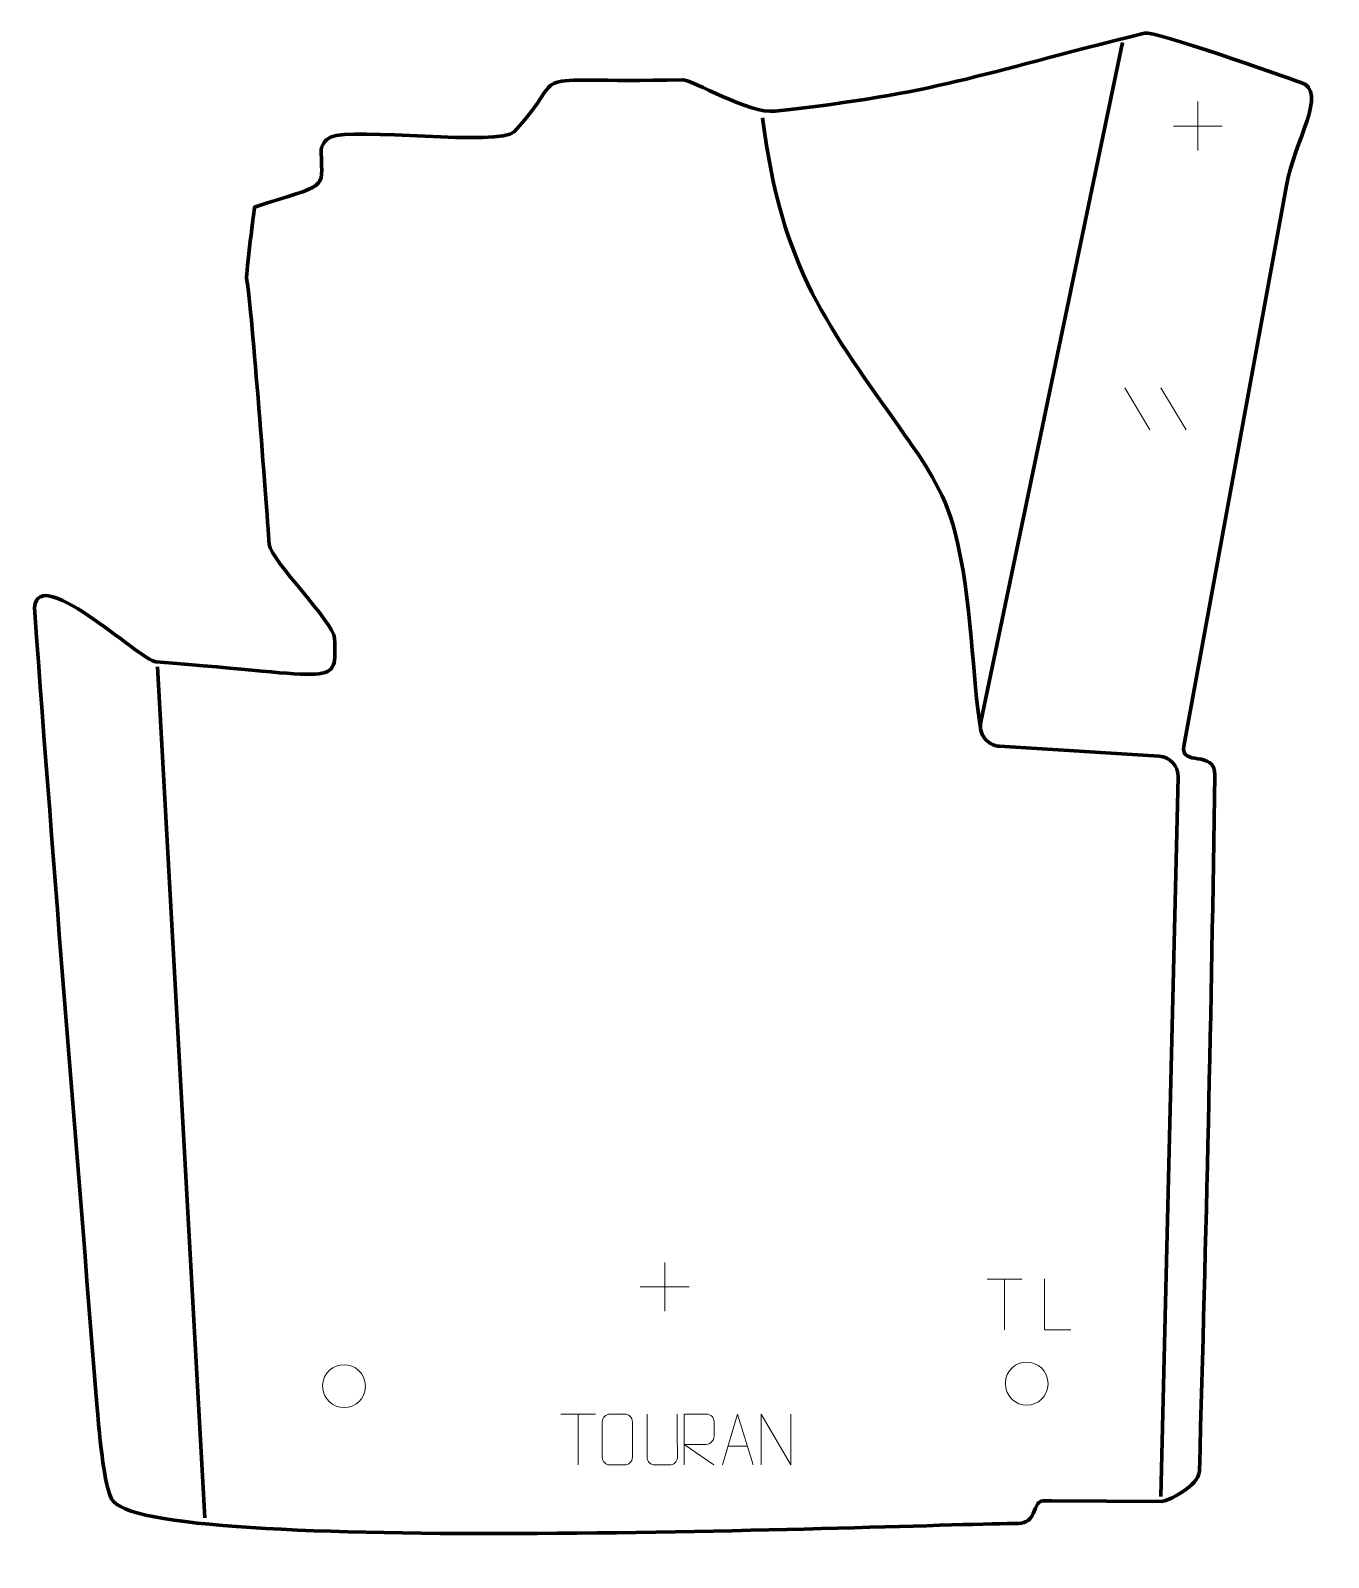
# Model space of a CAD drawing. Header units: millimetres. Extents: x -315 to 321, y -380 to 369.
import ezdxf

# ---------------------------------------------------------------- set-up
doc = ezdxf.new("R2010")
doc.units = ezdxf.units.MM
doc.header["$MEASUREMENT"] = 0
doc.layers.add('layer 2', color=7, linetype='Continuous')
doc.layers.add('layer 3', color=7, linetype='Continuous')

msp = doc.modelspace()

# ---------------------------------------------------------------- linework, layer by layer
at = {"layer": 'layer 2', "color": 230, "lineweight": 200}
msp.add_open_spline([(-167.9859, 316.9489), (-157.1689, 321.9617), (-84.8617, 312.2061), (-77.9544, 319.5931), (-77.9544, 319.5931), (-48.0507, 351.5732), (-80.33, 343.4571), (4.5884, 345.0259), (4.5884, 345.0259), (9.4344, 345.1154), (37.186, 328.2567), (50.0272, 329.6787), (50.0272, 329.6787), (130.1693, 338.5535), (147.2279, 347.1663), (231.183, 367.9628), (231.183, 367.9628), (236.3379, 369.2397), (297.9587, 347.1025), (307.8735, 343.8117), (307.8735, 343.8117), (321.36, 339.3354), (304.7137, 315.0779), (300.7283, 293.2814), (300.7283, 293.2814), (300.7283, 293.2814), (250.4402, 18.2792), (250.4402, 18.2792), (250.4402, 18.2792), (248.5337, 7.8571), (265.7863, 16.7963), (265.61, 3.9847), (265.61, 3.9847), (264.002, -112.8801), (261.3874, -220.321), (258.0667, -337.4225), (258.0667, -337.4225), (257.8605, -344.6946), (242.3436, -352.2829), (239.5236, -352.2672), (239.5236, -352.2672), (239.5236, -352.2672), (185.6761, -351.9665), (185.6761, -351.9665), (185.6761, -351.9665), (181.1425, -351.7815), (180.6892, -352.0196), (179.9399, -352.4102), (179.9399, -352.4102), (178.9988, -352.9007), (178.3028, -353.9377), (176.5445, -358.1395), (176.5445, -358.1395), (175.4088, -360.8536), (173.4609, -362.9849), (169.361, -363.0208), (169.361, -363.0208), (119.683, -363.4564), (-261.5528, -379.7451), (-275.3308, -351.0434), (-275.3308, -351.0434), (-278.1084, -345.2575), (-280.35, -332.1559), (-282.5365, -304.7629), (-282.5365, -304.7629), (-292.8756, -175.2347), (-303.4975, -45.7814), (-313.0248, 83.7993), (-313.0248, 83.7993), (-315.0746, 111.6784), (-261.0009, 60.055), (-253.5076, 59.4987), (-253.5076, 59.4987), (-163.1898, 52.794), (-165.1639, 46.3902), (-166.0044, 71.1847), (-166.0044, 71.1847), (-166.2634, 78.8257), (-197.4467, 109.5563), (-198.0262, 117.0881), (-198.0262, 117.0881), (-199.6641, 138.3755), (-206.2562, 230.4436), (-209.131, 247.6917), (-209.131, 247.6917), (-209.4838, 249.8084), (-205.2505, 282.6167), (-205.2505, 282.6167), (-205.2505, 282.6167), (-169.1978, 294.5065), (-171.9716, 290.0141), (-172.6178, 309.4242), (-172.6178, 309.4242), (-172.727, 312.7047), (-170.964, 315.5688), (-167.9859, 316.9489)], degree=3, knots=[0, 0, 0, 0, 0.04, 0.04, 0.04, 0.04, 0.08, 0.08, 0.08, 0.08, 0.12, 0.12, 0.12, 0.12, 0.16, 0.16, 0.16, 0.16, 0.2, 0.2, 0.2, 0.2, 0.24, 0.24, 0.24, 0.24, 0.28, 0.28, 0.28, 0.28, 0.32, 0.32, 0.32, 0.32, 0.36, 0.36, 0.36, 0.36, 0.4, 0.4, 0.4, 0.4, 0.44, 0.44, 0.44, 0.44, 0.48, 0.48, 0.48, 0.48, 0.52, 0.52, 0.52, 0.52, 0.56, 0.56, 0.56, 0.56, 0.6, 0.6, 0.6, 0.6, 0.64, 0.64, 0.64, 0.64, 0.68, 0.68, 0.68, 0.68, 0.72, 0.72, 0.72, 0.72, 0.76, 0.76, 0.76, 0.76, 0.8, 0.8, 0.8, 0.8, 0.84, 0.84, 0.84, 0.84, 0.88, 0.88, 0.88, 0.88, 0.92, 0.92, 0.92, 0.92, 1, 1, 1, 1], dxfattribs=at)
at = {"layer": 'layer 3', "color": 142, "lineweight": 200}
for points, knots in [([(239.2468, -349.7901), (239.2468, -349.7901), (247.6606, 3.0669), (247.6606, 3.0669), (247.6606, 3.0669), (247.7887, 8.4391), (243.6472, 12.9526), (238.2839, 13.286), (238.2839, 13.286), (238.2839, 13.286), (160.1076, 18.1458), (160.1076, 18.1458), (160.1076, 18.1458), (157.1081, 18.3323), (154.5998, 19.6723), (152.7771, 22.0618), (152.7771, 22.0618), (150.9545, 24.4512), (150.3253, 27.2247), (150.9384, 30.1667), (150.9384, 30.1667), (150.9384, 30.1667), (220.373, 363.3493), (220.373, 363.3493)], [0, 0, 0, 0, 0.14285714, 0.14285714, 0.14285714, 0.14285714, 0.28571429, 0.28571429, 0.28571429, 0.28571429, 0.42857143, 0.42857143, 0.42857143, 0.42857143, 0.57142857, 0.57142857, 0.57142857, 0.57142857, 0.71428571, 0.71428571, 0.71428571, 0.71428571, 1, 1, 1, 1]), ([(43.9216, 326.3944), (53.2661, 251.6717), (75.7502, 224.764), (113.8755, 170.4707), (113.8755, 170.4707), (121.7431, 159.2666), (133.1226, 143.442), (138.2169, 123.4859), (138.2169, 123.4859), (146.6432, 90.477), (146.7549, 49.8376), (150.7474, 27.1679)], [0, 0, 0, 0, 0.25, 0.25, 0.25, 0.25, 0.5, 0.5, 0.5, 0.5, 1, 1, 1, 1])]:
    msp.add_open_spline(points, degree=3, knots=knots, dxfattribs=at)
at = {"layer": 'layer 3', "color": 250, "lineweight": 9}
for points in [[(257.2871, 334.3501), (257.2871, 334.3501), (257.2871, 310.3722), (257.2871, 310.3722)], [(245.2982, 322.3611), (245.2982, 322.3611), (269.2761, 322.3611), (269.2761, 322.3611)], [(221.4719, 193.9916), (221.4719, 193.9916), (233.8362, 173.4473), (233.8362, 173.4473)], [(239.2018, 193.9916), (239.2018, 193.9916), (251.5661, 173.4473), (251.5661, 173.4473)], [(-4.121, -235.0338), (-4.121, -235.0338), (-4.121, -259.0117), (-4.121, -259.0117)], [(-16.1099, -247.0228), (-16.1099, -247.0228), (7.868, -247.0228), (7.868, -247.0228)], [(154.0845, -243.1629), (154.0845, -243.1629), (171.0717, -243.1629), (171.0717, -243.1629)], [(162.5783, -268.0929), (162.5783, -268.0929), (162.5783, -243.1394), (162.5783, -243.1394)], [(-54.9981, -309.4466), (-54.9981, -309.4466), (-38.0109, -309.4466), (-38.0109, -309.4466)], [(-46.5043, -334.3766), (-46.5043, -334.3766), (-46.5043, -309.4231), (-46.5043, -309.4231)], [(26.988, -325.1235), (26.988, -325.1235), (36.4837, -325.1235), (36.4837, -325.1235)]]:
    msp.add_open_spline(points, degree=3, dxfattribs=at)
at = {"layer": 'layer 3', "color": 142, "lineweight": 200}
msp.add_open_spline([(-252.7978, 57.1305), (-252.7978, 57.1305), (-229.6908, -360.3828), (-229.6908, -360.3828)], degree=3, dxfattribs=at)
at = {"layer": 'layer 3', "color": 250, "lineweight": 9}
for points, knots in [([(195.0741, -268.093), (195.0741, -268.093), (182.125, -268.093), (182.125, -268.093), (182.125, -268.093), (182.125, -268.093), (182.125, -243.1394), (182.125, -243.1394)], [0, 0, 0, 0, 0.33333333, 0.33333333, 0.33333333, 0.33333333, 1, 1, 1, 1]), ([(162.9222, -294.3919), (162.9929, -287.7515), (168.2669, -283.9055), (173.4222, -284.0025), (173.4222, -284.0025), (178.5775, -283.9055), (183.8515, -287.9689), (183.9222, -294.6093), (183.9222, -294.6093), (183.552, -300.9386), (179.1101, -304.9693), (173.4222, -304.9987), (173.4222, -304.9987), (168.2669, -305.0957), (162.9929, -301.0323), (162.9222, -294.3919)], [0, 0, 0, 0, 0.2, 0.2, 0.2, 0.2, 0.4, 0.4, 0.4, 0.4, 0.6, 0.6, 0.6, 0.6, 1, 1, 1, 1]), ([(-171.8431, -295.6348), (-171.7724, -288.9944), (-166.4984, -285.1484), (-161.3431, -285.2454), (-161.3431, -285.2454), (-156.1878, -285.1484), (-150.9138, -289.2118), (-150.8431, -295.8522), (-150.8431, -295.8522), (-151.2133, -302.1815), (-155.6552, -306.2122), (-161.3431, -306.2416), (-161.3431, -306.2416), (-166.4984, -306.3386), (-171.7724, -302.2752), (-171.8431, -295.6348)], [0, 0, 0, 0, 0.2, 0.2, 0.2, 0.2, 0.4, 0.4, 0.4, 0.4, 0.6, 0.6, 0.6, 0.6, 1, 1, 1, 1]), ([(-30.8567, -309.4236), (-28.531, -309.4236), (-26.2049, -309.4236), (-23.8788, -309.4236), (-23.8788, -309.4236), (-21.9322, -309.388), (-19.9408, -310.8796), (-19.9141, -313.3172), (-19.9141, -313.3172), (-19.9145, -319.0641), (-19.9145, -324.8114), (-19.9141, -330.5591), (-19.9141, -330.5591), (-20.0539, -332.8825), (-21.7311, -334.3621), (-23.8788, -334.3729), (-23.8788, -334.3729), (-26.2107, -334.3725), (-28.5426, -334.3725), (-30.8741, -334.3729), (-30.8741, -334.3729), (-32.7991, -334.4783), (-34.7712, -332.5938), (-34.76, -330.5765), (-34.76, -330.5765), (-34.7597, -324.8064), (-34.7597, -319.0367), (-34.76, -313.2674), (-34.76, -313.2674), (-34.7558, -311.1293), (-33.0091, -309.4101), (-30.8567, -309.4236)], [0, 0, 0, 0, 0.11111111, 0.11111111, 0.11111111, 0.11111111, 0.22222222, 0.22222222, 0.22222222, 0.22222222, 0.33333333, 0.33333333, 0.33333333, 0.33333333, 0.44444444, 0.44444444, 0.44444444, 0.44444444, 0.55555556, 0.55555556, 0.55555556, 0.55555556, 0.66666667, 0.66666667, 0.66666667, 0.66666667, 0.77777778, 0.77777778, 0.77777778, 0.77777778, 1, 1, 1, 1]), ([(2.0013, -309.4192), (2.0009, -314.9587), (2.0967, -325.1605), (2.0971, -330.7009), (2.0971, -330.7009), (1.9573, -332.9404), (0.2801, -334.3666), (-1.8676, -334.3771), (-1.8676, -334.3771), (-4.1995, -334.3767), (-6.5314, -334.3767), (-8.8629, -334.3771), (-8.8629, -334.3771), (-10.7879, -334.4786), (-12.76, -332.6621), (-12.7488, -330.7176), (-12.7488, -330.7176), (-12.7485, -325.1557), (-12.6531, -314.9803), (-12.6535, -309.4192)], [0, 0, 0, 0, 0.16666667, 0.16666667, 0.16666667, 0.16666667, 0.33333333, 0.33333333, 0.33333333, 0.33333333, 0.5, 0.5, 0.5, 0.5, 0.66666667, 0.66666667, 0.66666667, 0.66666667, 1, 1, 1, 1]), ([(5.4039, -334.3729), (5.4039, -334.3729), (5.4039, -309.4194), (5.4039, -309.4194), (5.4039, -309.4194), (8.9987, -309.4194), (12.5942, -309.4194), (16.1894, -309.4194), (16.1894, -309.4194), (18.5147, -309.4571), (20.072, -310.9471), (20.0679, -313.3135), (20.0679, -313.3135), (20.0675, -315.349), (20.0675, -318.4084), (20.0679, -320.4444), (20.0679, -320.4444), (20.0614, -322.3199), (18.2491, -324.2617), (16.2396, -324.2808), (16.2396, -324.2808), (16.2396, -324.2808), (5.4039, -324.2808), (5.4039, -324.2808), (5.4039, -324.2808), (5.4039, -324.2808), (20.0586, -334.3729), (20.0586, -334.3729)], [0, 0, 0, 0, 0.125, 0.125, 0.125, 0.125, 0.25, 0.25, 0.25, 0.25, 0.375, 0.375, 0.375, 0.375, 0.5, 0.5, 0.5, 0.5, 0.625, 0.625, 0.625, 0.625, 0.75, 0.75, 0.75, 0.75, 1, 1, 1, 1]), ([(24.2654, -334.3729), (24.2654, -334.3729), (31.6364, -309.4194), (31.6364, -309.4194), (31.6364, -309.4194), (31.6364, -309.4194), (39.2063, -334.3729), (39.2063, -334.3729)], [0, 0, 0, 0, 0.33333333, 0.33333333, 0.33333333, 0.33333333, 1, 1, 1, 1]), ([(43.1123, -334.3729), (43.1123, -334.3729), (43.1123, -309.4194), (43.1123, -309.4194), (43.1123, -309.4194), (43.1123, -309.4194), (57.7671, -334.3729), (57.7671, -334.3729), (57.7671, -334.3729), (57.7671, -334.3729), (57.7671, -309.4194), (57.7671, -309.4194)], [0, 0, 0, 0, 0.25, 0.25, 0.25, 0.25, 0.5, 0.5, 0.5, 0.5, 1, 1, 1, 1])]:
    msp.add_open_spline(points, degree=3, knots=knots, dxfattribs=at)

doc.saveas('drawing.dxf')
